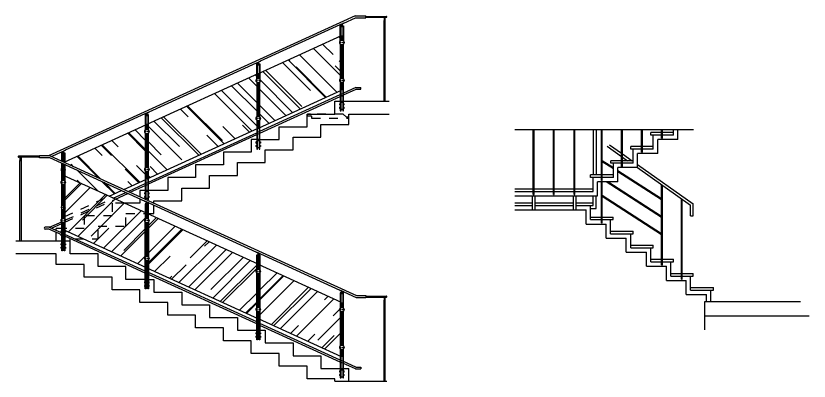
# Model space of a CAD drawing. Header units: millimetres. Extents: x 21.2 to 50.9, y 4.4 to 20.1.
# Drawn here: x 21.73 to 30.85, y 4.46 to 8.66 of the extents above; entities that cross this region are included whole.
import ezdxf

# ---------------------------------------------------------------- set-up
doc = ezdxf.new("R2010")
doc.units = ezdxf.units.MM
doc.linetypes.add('DASHED', pattern=[0.75, 0.5, -0.25])
pattern_1 = [(45, (-80081.1, -132726.42), (254.55844, 678.8225), [4500, -600, 1500, -300]), (45, (-79905.04, -132338.22), (-494.2676, 70.0036), [900, -99, 1800, -225]), (45, (-80155.35, -132440.05), (960.95812, 1245.21504), [2400, -420, 1200, -300])]
pattern_2 = [(135, (84370.83, -131120.42), (-254.55844, 678.8225), [4500, -600, 1500, -300]), (135, (84194.76, -130732.22), (494.2676, 70.0036), [900, -99, 1800, -225]), (135, (84445.08, -130834.05), (-960.95812, 1245.21504), [2400, -420, 1200, -300])]

# ---------------------------------------------------------------- blocks, each defined once
blk = doc.blocks.new('A$C6FC849D5')
h = blk.add_hatch()
h.set_pattern_fill('AR-RROOF', color=256, scale=300, angle=45, style=0)
h.set_pattern_definition(pattern_2)
h.paths.add_polyline_path([(2803.4, 3539.5), (2803.4, 3466, -0.186551), (2809.9, 3449.2, -0.186551), (2803.4, 3432.4), (2803.4, 3031.3, -0.186551), (2809.9, 3014.5, -0.186551), (2803.4, 2997.7), (2803.4, 2913), (3726.4, 3334.1), (3726.4, 3435.7, -0.186551), (3719.9, 3452.5, -0.186551), (3726.4, 3469.3), (3726.4, 3870.4, -0.186551), (3719.9, 3887.2, -0.186551), (3726.4, 3904), (3726.4, 3960.7)])
h = blk.add_hatch()
h.set_pattern_fill('AR-RROOF', color=256, scale=300, angle=45, style=0)
h.set_pattern_definition(pattern_2)
h.paths.add_polyline_path([(1523.4, 2955.5), (1523.4, 2882, -0.186551), (1529.9, 2865.2, -0.186551), (1523.4, 2848.4), (1523.4, 2447.3, -0.186551), (1529.9, 2430.5, -0.186551), (1523.4, 2413.7), (1523.4, 2329), (2766.4, 2896.1), (2766.4, 2997.7, -0.186551), (2759.9, 3014.5, -0.186551), (2766.4, 3031.3), (2766.4, 3432.4, -0.186551), (2759.9, 3449.2, -0.186551), (2766.4, 3466), (2766.4, 3522.7)])
h = blk.add_hatch()
h.set_pattern_fill('AR-RROOF', color=256, scale=300, angle=135, style=0)
h.set_pattern_definition([(135, (-854994.06, -1350548.95), (-678.82251, 254.55844), [4500, -600, 1500, -300]), (135, (-855382.26, -1350372.88), (-70.00357, -494.26764), [900, -99, 1800, -225]), (135, (-855280.44, -1350623.2), (-1245.215042, 960.958116), [2400, -420, 1200, -300])])
h.paths.add_polyline_path([(642.1, 2553.5, -0.062909), (629.9, 2479.3), (1241.3, 2200.3), (1486.4, 2312.1), (1486.4, 2413.7, -0.186551), (1479.9, 2430.5, -0.186551), (1486.4, 2447.3), (1486.4, 2848.4, -0.186551), (1479.9, 2865.2, -0.186551), (1486.4, 2882), (1486.4, 2938.7)])
h.paths.add_polyline_path([(622.8, 2458.4, -0.095103), (563.4, 2362.1), (563.4, 2354.7), (1071.5, 2122.8), (1214.8, 2188.2)])
h.paths.add_polyline_path([(563.4, 2410.4), (563.4, 2362.1, 0.095103), (622.8, 2458.4), (568.4, 2483.2), (567.6, 2481.3), (563.4, 2483.3), (563.4, 2444, -0.386556)])
h = blk.add_hatch()
h.set_pattern_fill('AR-RROOF', color=256, scale=300, angle=45, style=0)
h.set_pattern_definition(pattern_1)
h.paths.add_polyline_path([(563.4, 2354.7), (563.4, 2298, -0.186551), (569.9, 2281.2, -0.186551), (563.4, 2264.4), (563.4, 1863.3, -0.186551), (569.9, 1846.5, -0.186551), (563.4, 1829.7), (563.4, 1728.1), (1486.4, 1307), (1486.4, 1391.7, -0.186551), (1479.9, 1408.5, -0.186551), (1486.4, 1425.3), (1486.4, 1826.4, -0.186551), (1479.9, 1843.2, -0.186551), (1486.4, 1860), (1486.4, 1933.5)])
h = blk.add_hatch()
h.set_pattern_fill('AR-RROOF', color=256, scale=300, angle=45, style=0)
h.set_pattern_definition(pattern_1)
h.paths.add_polyline_path([(1523.4, 1916.7), (1523.4, 1860, -0.186551), (1529.9, 1843.2, -0.186551), (1523.4, 1826.4), (1523.4, 1425.3, -0.186551), (1529.9, 1408.5, -0.186551), (1523.4, 1391.7), (1523.4, 1290.1), (2766.4, 723), (2766.4, 807.7, -0.186551), (2759.9, 824.5, -0.186551), (2766.4, 841.3), (2766.4, 1242.4, -0.186551), (2759.9, 1259.2, -0.186551), (2766.4, 1276), (2766.4, 1349.5)])
h = blk.add_hatch()
h.set_pattern_fill('AR-RROOF', color=256, scale=300, angle=45, style=0)
h.set_pattern_definition(pattern_1)
h.paths.add_polyline_path([(2803.4, 1332.7), (2803.4, 1276, -0.186551), (2809.9, 1259.2, -0.186551), (2803.4, 1242.4), (2803.4, 841.3, -0.186551), (2809.9, 824.5, -0.186551), (2803.4, 807.7), (2803.4, 706.1), (3726.4, 285), (3726.4, 369.7, -0.186551), (3719.9, 386.5, -0.186551), (3726.4, 403.3), (3726.4, 804.4, -0.186551), (3719.9, 821.2, -0.186551), (3726.4, 838), (3726.4, 911.5)])
for p, q in [((3895.9, 4193), (375.9, 2587)), ((3895.9, 4193), (4019.4, 4193)), ((4019.4, 4171), (4019.4, 4193)), ((3766.8, 4109.9), (3900.7, 4171)), ((3900.7, 4171), (4019.4, 4171)), ((4019.4, 4187), (4258.4, 4187)), ((4019.4, 4177), (4258.4, 4177)), ((4243.4, 4139.5), (4227.4, 4139.5)), ((4241.4, 4139.5), (4229.4, 4139.5)), ((3741.9, 4096.3), (3747.9, 4099.1)), ((3741.9, 4079), (3747.9, 4079)), ((2787.4, 3532.2), (3742.4, 3968)), ((3742.4, 3968), (3742.4, 3912.1)), ((3742.4, 3862.3), (3742.4, 3477.4)), ((2781.9, 3658.3), (2787.9, 3661.1)), ((2781.9, 3641), (2787.9, 3641)), ((1507.4, 2948.2), (2782.4, 3530)), ((2782.4, 3530), (2782.4, 3474.1)), ((2787.4, 3532.2), (2787.4, 3474.1)), ((2782.4, 3424.3), (2782.4, 3039.4)), ((2787.4, 3424.3), (2787.4, 3039.4)), ((3742.4, 3427.6), (3742.4, 3341.4)), ((3905.7, 3372), (3763.4, 3307.1)), ((3905.7, 3372), (3963.4, 3372)), ((3963.4, 3352), (3963.4, 3372)), ((2787.4, 2905.7), (3742.4, 3341.4)), ((2803.4, 2869.1), (3726.4, 3290.2)), ((3735.4, 3294.3), (3754.4, 3303)), ((3735.4, 3272.3), (3754.4, 3281)), ((3763.4, 3285.1), (3910, 3352)), ((3910, 3352), (3963.4, 3352)), ((2803.4, 2847.1), (3726.4, 3268.2)), ((3735.4, 3212), (3754.4, 3212)), ((3754.4, 3197), (3735.4, 3197)), ((3763.4, 3212), (4289.7, 3212)), ((3720.7, 3180), (3720.7, 3174.2)), ((3720.7, 3140), (3720.7, 3134.2)), ((3721.3, 3180.5), (3725.8, 3180.5)), ((3721.3, 3173.5), (3725.8, 3173.5)), ((3721.3, 3140.5), (3725.8, 3140.5)), ((3721.3, 3133.5), (3725.8, 3133.5)), ((3726.4, 3170.9), (3726.4, 3183.1)), ((3726.4, 3130.9), (3726.4, 3143.1)), ((3754.4, 3117), (3735.4, 3117)), ((3763.4, 3170.9), (3763.4, 3183.1)), ((3763.4, 3130.9), (3763.4, 3143.1)), ((3768.4, 3180.5), (3764, 3180.5)), ((3768.4, 3173.5), (3764, 3173.5)), ((3768.4, 3140.5), (3764, 3140.5)), ((3768.4, 3133.5), (3764, 3133.5)), ((3769, 3180), (3769, 3174.2)), ((3769, 3140), (3769, 3134.2)), ((1501.9, 3074.3), (1507.9, 3077.1)), ((1501.9, 3057), (1507.9, 3057)), ((554.7, 2513.6), (1502.4, 2946)), ((1502.4, 2946), (1502.4, 2890.1)), ((1507.4, 2948.2), (1507.4, 2890.1)), ((2782.4, 2989.6), (2782.4, 2903.4)), ((2787.4, 2989.6), (2787.4, 2905.7)), ((1502.4, 2840.3), (1502.4, 2455.4)), ((1507.4, 2321.7), (2782.4, 2903.4)), ((1507.4, 2840.3), (1507.4, 2455.4)), ((1523.4, 2285.1), (2766.4, 2852.2)), ((1523.4, 2263.1), (2766.4, 2830.2)), ((2775.4, 2856.3), (2794.4, 2865)), ((2775.4, 2834.3), (2794.4, 2843)), ((2760.7, 2742), (2760.7, 2736.2)), ((2761.3, 2742.5), (2765.8, 2742.5)), ((2761.3, 2735.5), (2765.8, 2735.5)), ((2766.4, 2732.9), (2766.4, 2745.1)), ((2794.4, 2774), (2775.4, 2774)), ((2794.4, 2759), (2775.4, 2759)), ((2803.4, 2732.9), (2803.4, 2745.1)), ((2808.4, 2742.5), (2804, 2742.5)), ((2808.4, 2735.5), (2804, 2735.5)), ((2809, 2742), (2809, 2736.2)), ((2760.7, 2702), (2760.7, 2696.2)), ((2761.3, 2702.5), (2765.8, 2702.5)), ((2761.3, 2695.5), (2765.8, 2695.5)), ((2766.4, 2692.9), (2766.4, 2705.1)), ((2794.4, 2679), (2775.4, 2679)), ((2803.4, 2692.9), (2803.4, 2705.1)), ((2808.4, 2702.5), (2804, 2702.5)), ((2808.4, 2695.5), (2804, 2695.5)), ((2809, 2702), (2809, 2696.2)), ((270.4, 2581), (31.4, 2581)), ((270.4, 2581), (31.4, 2581)), ((270.4, 2571), (31.4, 2571)), ((270.4, 2571), (31.4, 2571)), ((393.8, 2587), (270.4, 2587)), ((270.4, 2565), (270.4, 2587)), ((389, 2565), (270.4, 2565)), ((522.9, 2503.9), (389, 2565)), ((393.8, 2587), (3913.8, 981)), ((541.9, 2636.3), (547.9, 2639.1)), ((541.9, 2619), (547.9, 2619)), ((46.4, 2533.5), (62.4, 2533.5)), ((46.4, 2533.5), (62.4, 2533.5)), ((48.7, 2533.5), (60.7, 2533.5)), ((48.7, 2533.5), (60.7, 2533.5)), ((547.9, 2490.3), (541.9, 2493.1)), ((547.9, 2473), (541.9, 2473)), ((547.4, 2490.6), (547.4, 2402.3)), ((547.4, 2402.3), (547.4, 2306.1)), ((1502.4, 2405.6), (1502.4, 2319.4)), ((1507.4, 2405.6), (1507.4, 2321.7)), ((1502.4, 1926.2), (547.4, 2362)), ((547.4, 2362), (547.4, 2306.1)), ((1241.3, 2200.3), (1502.4, 2319.4)), ((1495.4, 2272.3), (1514.4, 2281)), ((2064.9, 2336), (1744.9, 2336)), ((547.4, 2256.3), (547.4, 1967.6)), ((547.4, 2256.3), (547.4, 1967.6)), ((1071.5, 2122.8), (1214.8, 2188.2)), ((1289.5, 2178.4), (1486.4, 2268.2)), ((1313.6, 2167.4), (1486.4, 2246.2)), ((1495.4, 2250.3), (1514.4, 2259)), ((1514.4, 2190), (1495.4, 2190)), ((1119.6, 2100.9), (1263, 2166.3)), ((1143.7, 2089.9), (1287.1, 2155.3)), ((1480.7, 2158), (1480.7, 2152.2)), ((1480.7, 2118), (1480.7, 2112.2)), ((1481.3, 2158.5), (1485.8, 2158.5)), ((1481.3, 2151.5), (1485.8, 2151.5)), ((1481.3, 2118.5), (1485.8, 2118.5)), ((1481.3, 2111.5), (1485.8, 2111.5)), ((1486.4, 2148.9), (1486.4, 2161.1)), ((1486.4, 2108.9), (1486.4, 2121.1)), ((1514.4, 2175), (1495.4, 2175)), ((1523.4, 2148.9), (1523.4, 2161.1)), ((1523.4, 2108.9), (1523.4, 2121.1)), ((1528.4, 2158.5), (1524, 2158.5)), ((1528.4, 2151.5), (1524, 2151.5)), ((1528.4, 2118.5), (1524, 2118.5)), ((1528.4, 2111.5), (1524, 2111.5)), ((1529, 2158), (1529, 2152.2)), ((1529, 2118), (1529, 2112.2)), ((1514.4, 2095), (1495.4, 2095)), ((1507.9, 2052.3), (1501.9, 2055.1)), ((1507.9, 2035), (1501.9, 2035)), ((547.4, 1967.6), (547.4, 1883.7)), ((547.4, 1967.6), (547.4, 1871.4)), ((1502.4, 1926.2), (1502.4, 1868.1)), ((1507.4, 1924), (1507.4, 1868.1)), ((2782.4, 1342.2), (1507.4, 1924)), ((385.7, 1766), (526.4, 1830.2)), ((547.4, 1883.7), (554.4, 1886.9)), ((385.7, 1766), (336.4, 1766)), ((384, 1766), (336.4, 1766)), ((379.7, 1746), (336.4, 1746)), ((379.7, 1746), (336.4, 1746)), ((526.4, 1679.1), (379.7, 1746)), ((384, 1766), (526.4, 1701.1)), ((409, 1754.6), (526.4, 1808.2)), ((526.4, 1752), (464.9, 1752)), ((464.9, 1729.1), (464.9, 1752)), ((535.4, 1812.3), (547.4, 1817.8)), ((547.4, 1752), (535.4, 1752)), ((554.4, 1737), (535.4, 1737)), ((547.4, 1821.6), (547.4, 1735.4)), ((547.4, 1752), (554.4, 1752)), ((1502.4, 1299.7), (547.4, 1735.4)), ((1502.4, 1818.3), (1502.4, 1433.4)), ((1507.4, 1818.3), (1507.4, 1433.4)), ((464.9, 1606), (464.9, 1707.1)), ((520.7, 1720), (520.7, 1714.2)), ((520.7, 1680), (520.7, 1674.2)), ((521.3, 1720.5), (525.8, 1720.5)), ((521.3, 1713.5), (525.8, 1713.5)), ((521.3, 1680.5), (523.3, 1680.5)), ((521.3, 1673.5), (525.8, 1673.5)), ((526.4, 1710.9), (526.4, 1723.1)), ((526.4, 1670.9), (526.4, 1683.1)), ((554.4, 1688.3), (535.4, 1697)), ((554.4, 1666.3), (535.4, 1675)), ((554.4, 1657), (535.4, 1657)), ((563.4, 1710.9), (563.4, 1723.1)), ((1486.4, 1263.1), (563.4, 1684.2)), ((563.4, 1670.9), (563.4, 1683.1)), ((1486.4, 1241.1), (563.4, 1662.2)), ((568.4, 1720.5), (564, 1720.5)), ((568.4, 1713.5), (564, 1713.5)), ((569, 1720), (569, 1714.2)), ((526.4, 1606), (0, 1606)), ((520.7, 1574), (520.7, 1568.2)), ((521.3, 1574.5), (525.8, 1574.5)), ((521.3, 1567.5), (525.8, 1567.5)), ((526.4, 1564.9), (526.4, 1577.1)), ((554.4, 1606), (535.4, 1606)), ((535.4, 1591), (554.4, 1591)), ((563.4, 1564.9), (563.4, 1577.1)), ((568.4, 1574.5), (564, 1574.5)), ((568.4, 1567.5), (564, 1567.5)), ((569, 1574), (569, 1568.2)), ((520.7, 1534), (520.7, 1528.2)), ((521.3, 1534.5), (525.8, 1534.5)), ((521.3, 1527.5), (525.8, 1527.5)), ((526.4, 1524.9), (526.4, 1537.1)), ((535.4, 1511), (554.4, 1511)), ((563.4, 1524.9), (563.4, 1537.1)), ((568.4, 1534.5), (564, 1534.5)), ((568.4, 1527.5), (564, 1527.5)), ((569, 1534), (569, 1528.2)), ((2787.9, 1468.3), (2781.9, 1471.1)), ((1502.4, 1383.6), (1502.4, 1299.7)), ((1507.4, 1383.6), (1507.4, 1297.4)), ((2787.9, 1451), (2781.9, 1451)), ((2782.4, 715.7), (1507.4, 1297.4)), ((2782.4, 1342.2), (2782.4, 1284.1)), ((2787.4, 1340), (2787.4, 1284.1)), ((3742.4, 904.2), (2787.4, 1340)), ((1514.4, 1250.3), (1495.4, 1259)), ((1514.4, 1228.3), (1495.4, 1237)), ((2766.4, 679.1), (1523.4, 1246.2)), ((2766.4, 657.1), (1523.4, 1224.2)), ((2782.4, 1234.3), (2782.4, 849.4)), ((2787.4, 1234.3), (2787.4, 849.4)), ((1480.7, 1136), (1480.7, 1130.2)), ((1480.7, 1096), (1480.7, 1090.2)), ((1481.3, 1136.5), (1485.8, 1136.5)), ((1481.3, 1129.5), (1485.8, 1129.5)), ((1481.3, 1096.5), (1485.8, 1096.5)), ((1486.4, 1126.9), (1486.4, 1139.1)), ((1486.4, 1086.9), (1486.4, 1099.1)), ((1495.4, 1168), (1514.4, 1168)), ((1495.4, 1153), (1514.4, 1153)), ((1523.4, 1126.9), (1523.4, 1139.1)), ((1523.4, 1086.9), (1523.4, 1099.1)), ((1528.4, 1136.5), (1524, 1136.5)), ((1528.4, 1129.5), (1524, 1129.5)), ((1528.4, 1096.5), (1524, 1096.5)), ((1529, 1136), (1529, 1130.2)), ((1529, 1096), (1529, 1090.2)), ((1481.3, 1089.5), (1485.8, 1089.5)), ((1495.4, 1073), (1514.4, 1073)), ((1528.4, 1089.5), (1524, 1089.5)), ((3747.9, 1030.3), (3741.9, 1033.1)), ((3747.9, 1013), (3741.9, 1013)), ((3913.8, 981), (4021.4, 981)), ((4021.4, 981), (4021.4, 959)), ((4021.4, 975), (4258.4, 975)), ((4021.4, 965), (4258.4, 965)), ((4243.4, 927.5), (4227.4, 927.5)), ((4241.4, 927.5), (4229.4, 927.5)), ((3742.4, 904.2), (3742.4, 846.1)), ((2224.9, 730), (2544.9, 730)), ((2782.4, 799.6), (2782.4, 715.7)), ((2787.4, 799.6), (2787.4, 713.4)), ((3742.4, 796.3), (3742.4, 411.4)), ((2794.4, 666.3), (2775.4, 675)), ((2794.4, 644.3), (2775.4, 653)), ((3742.4, 277.7), (2787.4, 713.4)), ((3726.4, 241.1), (2803.4, 662.2)), ((3726.4, 219.1), (2803.4, 640.2)), ((2760.7, 552), (2760.7, 546.2)), ((2761.3, 552.5), (2765.8, 552.5)), ((2766.4, 542.9), (2766.4, 555.1)), ((2775.4, 584), (2794.4, 584)), ((2775.4, 569), (2794.4, 569)), ((2803.4, 542.9), (2803.4, 555.1)), ((2808.4, 552.5), (2804, 552.5)), ((2809, 552), (2809, 546.2)), ((2760.7, 512), (2760.7, 506.2)), ((2761.3, 545.5), (2765.8, 545.5)), ((2761.3, 512.5), (2765.8, 512.5)), ((2761.3, 505.5), (2765.8, 505.5)), ((2766.4, 502.9), (2766.4, 515.1)), ((2775.4, 489), (2794.4, 489)), ((2803.4, 502.9), (2803.4, 515.1)), ((2808.4, 545.5), (2804, 545.5)), ((2808.4, 512.5), (2804, 512.5)), ((2808.4, 505.5), (2804, 505.5)), ((2809, 512), (2809, 506.2)), ((3742.4, 361.6), (3742.4, 277.7)), ((3754.4, 228.3), (3735.4, 237)), ((3754.4, 206.3), (3735.4, 215)), ((3904, 160), (3763.4, 224.2)), ((3899.7, 140), (3763.4, 202.2)), ((3720.7, 114), (3720.7, 108.2)), ((3721.3, 114.5), (3725.8, 114.5)), ((3721.3, 107.5), (3725.8, 107.5)), ((3726.4, 104.9), (3726.4, 117.1)), ((3735.4, 146), (3754.4, 146)), ((3735.4, 131), (3754.4, 131)), ((3763.4, 146), (3824.9, 146)), ((3763.4, 104.9), (3763.4, 117.1)), ((3768.4, 114.5), (3764, 114.5)), ((3768.4, 107.5), (3764, 107.5)), ((3769, 114), (3769, 108.2)), ((3824.9, 0), (3824.9, 146)), ((3899.7, 140), (3963.4, 140)), ((3904, 160), (3963.4, 160)), ((3963.4, 160), (3963.4, 140)), ((3720.7, 74), (3720.7, 68.2)), ((3721.3, 74.5), (3725.8, 74.5)), ((3721.3, 67.5), (3725.8, 67.5)), ((3726.4, 64.9), (3726.4, 77.1)), ((3735.4, 51), (3754.4, 51)), ((3763.4, 64.9), (3763.4, 77.1)), ((3768.4, 74.5), (3764, 74.5)), ((3768.4, 67.5), (3764, 67.5)), ((3769, 74), (3769, 68.2)), ((3664.9, 0), (4260.7, 0))]:
    blk.add_line(p, q)
at = {"linetype": 'DASHED', "ltscale": 0.1}
for p, q in [((563.4, 1891), (1071.5, 2122.8)), ((569.6, 1849.9), (1119.6, 2100.9)), ((563.4, 1825.1), (1143.7, 2089.9))]:
    blk.add_line(p, q, dxfattribs=at)
for points in [[(3726.4, 3904), (3726.4, 4079), (3741.9, 4079), (3741.9, 4096.3), (3722.1, 4087.3), (3721.3, 4089.2), (3766.8, 4109.9), (3767.6, 4108.1), (3747.9, 4099.1), (3747.9, 4079), (3763.4, 4079), (3763.4, 3904)], [(4229.4, 4177), (4229.4, 4139.5), (4227.4, 4139.5), (4227.4, 3212), (4243.4, 3212), (4243.4, 4139.5), (4241.4, 4139.5), (4241.4, 4177)], [(3721.3, 4089.2), (2806.8, 3671.9)], [(3735.4, 3910.3), (3735.4, 4070), (3754.4, 4070), (3754.4, 3910.3)], [(3726.4, 3870.4), (3726.4, 3469.3)], [(3735.4, 3475.6), (3735.4, 3864.1)], [(3754.4, 3864.1), (3754.4, 3475.6)], [(3763.4, 3469.3), (3763.4, 3870.4)], [(2761.3, 3651.2), (1526.8, 3087.9)], [(2766.4, 3466), (2766.4, 3641), (2781.9, 3641), (2781.9, 3658.3), (2762.1, 3649.3), (2761.3, 3651.2), (2806.8, 3671.9), (2807.6, 3670.1), (2787.9, 3661.1), (2787.9, 3641), (2803.4, 3641), (2803.4, 3466)], [(2775.4, 3472.3), (2775.4, 3632), (2794.4, 3632), (2794.4, 3472.3)], [(2766.4, 3432.4), (2766.4, 3031.3)], [(2775.4, 3037.6), (2775.4, 3426.1)], [(2794.4, 3426.1), (2794.4, 3037.6)], [(2803.4, 3031.3), (2803.4, 3432.4)], [(3726.4, 3435.7), (3726.4, 3102), (3735.4, 3102), (3735.4, 3429.4)], [(3754.4, 3429.4), (3754.4, 3102), (3763.4, 3102), (3763.4, 3435.7)], [(2803.4, 2774), (3024.9, 2774), (3024.9, 2920), (3344.9, 2920), (3344.9, 3066), (3664.9, 3066), (3664.9, 3212), (3726.4, 3212)], [(3726.4, 3183.3), (3726.4, 3183.1)], [(3726.4, 3143.3), (3726.4, 3143.1)], [(3763.4, 3183.3), (3763.4, 3183.1)], [(3763.4, 3143.3), (3763.4, 3143.1)], [(1481.3, 3067.2), (566.8, 2649.9)], [(1526.8, 3087.9), (1481.3, 3067.2), (1482.1, 3065.3), (1501.9, 3074.3), (1501.9, 3057), (1486.4, 3057), (1486.4, 2882)], [(1495.4, 2888.3), (1495.4, 3048), (1514.4, 3048), (1514.4, 2888.3)], [(1523.4, 2882), (1523.4, 3057), (1507.9, 3057), (1507.9, 3077.1), (1527.6, 3086.1), (1526.8, 3087.9)], [(1584.9, 2043.6), (1584.9, 2070), (1904.9, 2070), (1904.9, 2216), (2224.9, 2216), (2224.9, 2362), (2544.9, 2362), (2544.9, 2508), (2864.9, 2508), (2864.9, 2654), (3184.9, 2654), (3184.9, 2800), (3504.9, 2800), (3504.9, 2946), (3824.9, 2946), (3824.9, 3066), (4289.7, 3066)], [(2766.4, 2997.7), (2766.4, 2664), (2775.4, 2664), (2775.4, 2991.4)], [(2794.4, 2991.4), (2794.4, 2664), (2803.4, 2664), (2803.4, 2997.7)], [(1486.4, 2848.4), (1486.4, 2447.3)], [(1495.4, 2453.6), (1495.4, 2842.1)], [(1514.4, 2842.1), (1514.4, 2453.6)], [(1523.4, 2447.3), (1523.4, 2848.4)], [(2766.4, 2774), (2704.9, 2774), (2704.9, 2628), (2384.9, 2628), (2384.9, 2482), (2064.9, 2482), (2064.9, 2336), (1744.9, 2336), (1744.9, 2190), (1523.4, 2190)], [(2766.4, 2745.3), (2766.4, 2745.1)], [(2803.4, 2745.3), (2803.4, 2745.1)], [(526.4, 2526.5), (526.4, 2619), (541.9, 2619), (541.9, 2636.3), (522.1, 2627.3), (521.3, 2629.2), (566.8, 2649.9), (567.6, 2648.1), (547.9, 2639.1), (547.9, 2619), (563.4, 2619), (563.4, 2509.7)], [(2766.4, 2705.3), (2766.4, 2705.1)], [(2803.4, 2705.3), (2803.4, 2705.1)], [(60.7, 2571), (60.7, 2533.5), (62.4, 2533.5), (62.4, 1606), (46.4, 1606), (46.4, 2533.5), (48.7, 2533.5), (48.7, 2571)], [(60.7, 2571), (60.7, 2533.5), (62.4, 2533.5), (62.4, 1606), (46.4, 1606), (46.4, 2533.5), (48.7, 2533.5), (48.7, 2571)], [(521.3, 2629.2), (411.4, 2579)], [(554.4, 2513.8), (554.4, 2610), (535.4, 2610), (535.4, 2522.4)], [(563.4, 2410.4), (563.4, 2473), (547.9, 2473), (547.9, 2490.3), (567.6, 2481.3), (568.4, 2483.2), (522.9, 2503.9), (522.1, 2502.1), (541.9, 2493.1), (541.9, 2473), (526.4, 2473), (526.4, 2410.4)], [(526.4, 2444), (526.4, 2500.2)], [(535.4, 2496), (535.4, 2473)], [(554.4, 2404.1), (554.4, 2464), (535.4, 2464), (535.4, 2404.1)], [(554.4, 2473), (554.4, 2487.4)], [(563.4, 2483.3), (563.4, 2444)], [(568.4, 2483.2), (1482.9, 2065.9)], [(526.4, 2410.4), (526.4, 2298)], [(526.4, 2298), (526.4, 2410.4)], [(535.4, 2404.1), (535.4, 2304.3)], [(535.4, 2404.1), (535.4, 2304.3)], [(554.4, 2304.3), (554.4, 2404.1)], [(554.4, 2304.3), (554.4, 2404.1)], [(563.4, 2298), (563.4, 2410.4)], [(563.4, 2410.4), (563.4, 2298)], [(1486.4, 2413.7), (1486.4, 2088.5)], [(1495.4, 2084.4), (1495.4, 2407.4)], [(1514.4, 2407.4), (1514.4, 2080), (1523.4, 2080), (1523.4, 2413.7)], [(526.4, 2009.3), (526.4, 2264.4)], [(526.4, 2009.3), (526.4, 2264.4)], [(535.4, 2258.1), (535.4, 2015.6)], [(535.4, 2258.1), (535.4, 2015.6)], [(554.4, 2015.6), (554.4, 2258.1)], [(554.4, 2015.6), (554.4, 2258.1)], [(563.4, 2264.4), (563.4, 2009.3)], [(563.4, 2264.4), (563.4, 2009.3)], [(1486.4, 2190), (1424.9, 2190), (1424.9, 2116.6)], [(1486.4, 2161.3), (1486.4, 2161.1)], [(1486.4, 2121.3), (1486.4, 2121.1)], [(1523.4, 2161.3), (1523.4, 2161.1)], [(1523.4, 2121.3), (1523.4, 2121.1)], [(1424.9, 2092.4), (1424.9, 2044), (1244.3, 2044)], [(1523.4, 1860), (1523.4, 2035), (1507.9, 2035), (1507.9, 2052.3), (1527.6, 2043.3), (1528.4, 2045.2), (1482.9, 2065.9), (1482.1, 2064.1), (1501.9, 2055.1), (1501.9, 2035), (1486.4, 2035), (1486.4, 1860)], [(1514.4, 1866.3), (1514.4, 2026), (1495.4, 2026), (1495.4, 1866.3)], [(1523.4, 1924), (1584.9, 1924), (1584.9, 2019.4)], [(1528.4, 2045.2), (2762.9, 1481.9)], [(526.4, 1863.3), (526.4, 1975.7)], [(526.4, 1863.3), (526.4, 1975.7)], [(535.4, 1969.4), (535.4, 1869.6)], [(535.4, 1969.4), (535.4, 1869.6)], [(554.4, 1869.6), (554.4, 1969.4)], [(554.4, 1869.6), (554.4, 1969.4)], [(563.4, 1975.7), (563.4, 1863.3)], [(563.4, 1975.7), (563.4, 1863.3)], [(535.4, 1823.4), (535.4, 1496), (526.4, 1496), (526.4, 1829.7)], [(526.4, 1642), (526.4, 1829.7)], [(535.4, 1823.4), (535.4, 1642)], [(563.4, 1829.7), (563.4, 1496), (554.4, 1496), (554.4, 1823.4)], [(554.4, 1642), (554.4, 1823.4)], [(563.4, 1829.7), (563.4, 1642)], [(1486.4, 1425.3), (1486.4, 1826.4)], [(1523.4, 1826.4), (1523.4, 1425.3)], [(1495.4, 1820.1), (1495.4, 1431.6)], [(1514.4, 1431.6), (1514.4, 1820.1)], [(520.7, 1681.7), (520.7, 1680)], [(526.4, 1723.3), (526.4, 1723.1)], [(526.4, 1683.3), (526.4, 1683.1)], [(563.4, 1723.3), (563.4, 1723.1)], [(563.4, 1683.3), (563.4, 1683.1)], [(526.4, 1577.3), (526.4, 1577.1)], [(1486.4, 1168), (1264.9, 1168), (1264.9, 1314), (944.9, 1314), (944.9, 1460), (624.9, 1460), (624.9, 1606), (563.4, 1606)], [(563.4, 1577.3), (563.4, 1577.1)], [(624.9, 1606), (624.9, 1632), (629.5, 1632)], [(3664.9, 0), (3664.9, 26), (3344.9, 26), (3344.9, 172), (3024.9, 172), (3024.9, 318), (2704.9, 318), (2704.9, 464), (2384.9, 464), (2384.9, 610), (2064.9, 610), (2064.9, 756), (1744.9, 756), (1744.9, 902), (1424.9, 902), (1424.9, 1048), (1104.9, 1048), (1104.9, 1194), (784.9, 1194), (784.9, 1340), (464.9, 1340), (464.9, 1460), (0, 1460)], [(526.4, 1537.3), (526.4, 1537.1)], [(563.4, 1537.3), (563.4, 1537.1)], [(2766.4, 1276), (2766.4, 1451), (2781.9, 1451), (2781.9, 1471.1), (2762.1, 1480.1), (2762.9, 1481.9)], [(2762.9, 1481.9), (2808.4, 1461.2), (2807.6, 1459.3), (2787.9, 1468.3), (2787.9, 1451), (2803.4, 1451), (2803.4, 1276)], [(2808.4, 1461.2), (3722.9, 1043.9)], [(1495.4, 1385.4), (1495.4, 1058), (1486.4, 1058), (1486.4, 1391.7)], [(1523.4, 1391.7), (1523.4, 1058), (1514.4, 1058), (1514.4, 1385.4)], [(2794.4, 1282.3), (2794.4, 1442), (2775.4, 1442), (2775.4, 1282.3)], [(2766.4, 841.3), (2766.4, 1242.4)], [(2775.4, 1236.1), (2775.4, 847.6)], [(2794.4, 847.6), (2794.4, 1236.1)], [(2803.4, 1242.4), (2803.4, 841.3)], [(1486.4, 1139.3), (1486.4, 1139.1)], [(1486.4, 1099.3), (1486.4, 1099.1)], [(1523.4, 1168), (1584.9, 1168), (1584.9, 1022), (1904.9, 1022), (1904.9, 876), (2224.9, 876), (2224.9, 730), (2544.9, 730), (2544.9, 584), (2766.4, 584)], [(1523.4, 1139.3), (1523.4, 1139.1)], [(1523.4, 1099.3), (1523.4, 1099.1)], [(3763.4, 838), (3763.4, 1013), (3747.9, 1013), (3747.9, 1030.3), (3767.6, 1021.3), (3768.4, 1023.2), (3722.9, 1043.9), (3722.1, 1042.1), (3741.9, 1033.1), (3741.9, 1013), (3726.4, 1013), (3726.4, 838)], [(3735.4, 844.3), (3735.4, 1004), (3754.4, 1004), (3754.4, 844.3)], [(3768.4, 1023.2), (3909, 959), (4021.4, 959)], [(4229.4, 965), (4229.4, 927.5), (4227.4, 927.5), (4227.4, 0), (4243.4, 0), (4243.4, 927.5), (4241.4, 927.5), (4241.4, 965)], [(2775.4, 801.4), (2775.4, 474), (2766.4, 474), (2766.4, 807.7)], [(2803.4, 807.7), (2803.4, 474), (2794.4, 474), (2794.4, 801.4)], [(3726.4, 804.4), (3726.4, 403.3)], [(3735.4, 409.6), (3735.4, 798.1)], [(3754.4, 798.1), (3754.4, 409.6)], [(3763.4, 403.3), (3763.4, 804.4)], [(2766.4, 555.3), (2766.4, 555.1)], [(2803.4, 584), (2864.9, 584), (2864.9, 438), (3184.9, 438), (3184.9, 292), (3504.9, 292), (3504.9, 146), (3726.4, 146)], [(2803.4, 555.3), (2803.4, 555.1)], [(2766.4, 515.3), (2766.4, 515.1)], [(2803.4, 515.3), (2803.4, 515.1)], [(3726.4, 369.7), (3726.4, 36), (3735.4, 36), (3735.4, 363.4)], [(3754.4, 363.4), (3754.4, 36), (3763.4, 36), (3763.4, 369.7)], [(3726.4, 117.3), (3726.4, 117.1)], [(3763.4, 117.3), (3763.4, 117.1)], [(3726.4, 77.3), (3726.4, 77.1)], [(3763.4, 77.3), (3763.4, 77.1)]]:
    blk.add_lwpolyline(points)
for points in [[(3726.4, 3183.3, 0.339564), (3725.7, 3183.9), (3721.4, 3183.9, 0.377278), (3720.7, 3183.2), (3720.7, 3180)], [(3720.7, 3170.9, -0.140357), (3721.3, 3173.5, -0.173205), (3721.3, 3180.5, -0.065439), (3720.7, 3183.1)], [(3720.7, 3174.2), (3720.7, 3170.8, 0.419244), (3721.4, 3170.1), (3725.7, 3170.1)], [(3726.4, 3143.3, 0.339564), (3725.7, 3143.9), (3721.4, 3143.9, 0.377278), (3720.7, 3143.2), (3720.7, 3140)], [(3720.7, 3130.9, -0.140357), (3721.3, 3133.5, -0.173205), (3721.3, 3140.5, -0.065439), (3720.7, 3143.1)], [(3720.7, 3134.2), (3720.7, 3130.8, 0.419244), (3721.4, 3130.1), (3725.7, 3130.1)], [(3726.4, 3170.9, 0.140357), (3725.8, 3173.5, 0.173205), (3725.8, 3180.5, 0.065439), (3726.4, 3183.1)], [(3726.4, 3130.9, 0.140357), (3725.8, 3133.5, 0.173205), (3725.8, 3140.5, 0.065439), (3726.4, 3143.1)], [(3763.4, 3183.3, -0.339564), (3764.1, 3183.9), (3768.3, 3183.9, -0.377278), (3769, 3183.2), (3769, 3180)], [(3763.4, 3170.9, -0.140357), (3764, 3173.5, -0.173205), (3764, 3180.5, -0.065439), (3763.4, 3183.1)], [(3763.4, 3143.3, -0.339564), (3764.1, 3143.9), (3768.3, 3143.9, -0.377278), (3769, 3143.2), (3769, 3140)], [(3763.4, 3130.9, -0.140357), (3764, 3133.5, -0.173205), (3764, 3140.5, -0.065439), (3763.4, 3143.1)], [(3769, 3174.2), (3769, 3170.8, -0.419244), (3768.3, 3170.1), (3764.1, 3170.1)], [(3769, 3134.2), (3769, 3130.8, -0.419244), (3768.3, 3130.1), (3764.1, 3130.1)], [(3769, 3170.9, 0.140357), (3768.4, 3173.5, 0.173205), (3768.4, 3180.5, 0.065439), (3769, 3183.1)], [(3769, 3130.9, 0.140357), (3768.4, 3133.5, 0.173205), (3768.4, 3140.5, 0.065439), (3769, 3143.1)], [(2766.4, 2745.3, 0.339564), (2765.7, 2745.9), (2761.4, 2745.9, 0.377278), (2760.7, 2745.2), (2760.7, 2742)], [(2760.7, 2732.9, -0.140357), (2761.3, 2735.5, -0.173205), (2761.3, 2742.5, -0.065439), (2760.7, 2745.1)], [(2760.7, 2736.2), (2760.7, 2732.8, 0.419244), (2761.4, 2732.1), (2765.7, 2732.1)], [(2766.4, 2732.9, 0.140357), (2765.8, 2735.5, 0.173205), (2765.8, 2742.5, 0.065439), (2766.4, 2745.1)], [(2803.4, 2745.3, -0.339564), (2804.1, 2745.9), (2808.3, 2745.9, -0.377278), (2809, 2745.2), (2809, 2742)], [(2803.4, 2732.9, -0.140357), (2804, 2735.5, -0.173205), (2804, 2742.5, -0.065439), (2803.4, 2745.1)], [(2809, 2736.2), (2809, 2732.8, -0.419244), (2808.3, 2732.1), (2804.1, 2732.1)], [(2809, 2732.9, 0.140357), (2808.4, 2735.5, 0.173205), (2808.4, 2742.5, 0.065439), (2809, 2745.1)], [(2766.4, 2705.3, 0.339564), (2765.7, 2705.9), (2761.4, 2705.9, 0.377278), (2760.7, 2705.2), (2760.7, 2702)], [(2760.7, 2692.9, -0.140357), (2761.3, 2695.5, -0.173205), (2761.3, 2702.5, -0.065439), (2760.7, 2705.1)], [(2760.7, 2696.2), (2760.7, 2692.8, 0.419244), (2761.4, 2692.1), (2765.7, 2692.1)], [(2766.4, 2692.9, 0.140357), (2765.8, 2695.5, 0.173205), (2765.8, 2702.5, 0.065439), (2766.4, 2705.1)], [(2803.4, 2705.3, -0.339564), (2804.1, 2705.9), (2808.3, 2705.9, -0.377278), (2809, 2705.2), (2809, 2702)], [(2803.4, 2692.9, -0.140357), (2804, 2695.5, -0.173205), (2804, 2702.5, -0.065439), (2803.4, 2705.1)], [(2809, 2696.2), (2809, 2692.8, -0.419244), (2808.3, 2692.1), (2804.1, 2692.1)], [(2809, 2692.9, 0.140357), (2808.4, 2695.5, 0.173205), (2808.4, 2702.5, 0.065439), (2809, 2705.1)], [(1486.4, 2161.3, 0.339564), (1485.7, 2161.9), (1481.4, 2161.9, 0.377278), (1480.7, 2161.2), (1480.7, 2158)], [(1480.7, 2148.9, -0.140357), (1481.3, 2151.5, -0.173205), (1481.3, 2158.5, -0.065439), (1480.7, 2161.1)], [(1480.7, 2152.2), (1480.7, 2148.8, 0.419244), (1481.4, 2148.1), (1485.7, 2148.1)], [(1486.4, 2121.3, 0.339564), (1485.7, 2121.9), (1481.4, 2121.9, 0.377278), (1480.7, 2121.2), (1480.7, 2118)], [(1480.7, 2108.9, -0.140357), (1481.3, 2111.5, -0.173205), (1481.3, 2118.5, -0.065439), (1480.7, 2121.1)], [(1480.7, 2112.2), (1480.7, 2108.8, 0.419244), (1481.4, 2108.1), (1485.7, 2108.1)], [(1486.4, 2148.9, 0.140357), (1485.8, 2151.5, 0.173205), (1485.8, 2158.5, 0.065439), (1486.4, 2161.1)], [(1486.4, 2108.9, 0.140357), (1485.8, 2111.5, 0.173205), (1485.8, 2118.5, 0.065439), (1486.4, 2121.1)], [(1523.4, 2161.3, -0.339564), (1524.1, 2161.9), (1528.3, 2161.9, -0.377278), (1529, 2161.2), (1529, 2158)], [(1523.4, 2148.9, -0.140357), (1524, 2151.5, -0.173205), (1524, 2158.5, -0.065439), (1523.4, 2161.1)], [(1523.4, 2121.3, -0.339564), (1524.1, 2121.9), (1528.3, 2121.9, -0.377278), (1529, 2121.2), (1529, 2118)], [(1523.4, 2108.9, -0.140357), (1524, 2111.5, -0.173205), (1524, 2118.5, -0.065439), (1523.4, 2121.1)], [(1529, 2152.2), (1529, 2148.8, -0.419244), (1528.3, 2148.1), (1524.1, 2148.1)], [(1529, 2112.2), (1529, 2108.8, -0.419244), (1528.3, 2108.1), (1524.1, 2108.1)], [(1529, 2148.9, 0.140357), (1528.4, 2151.5, 0.173205), (1528.4, 2158.5, 0.065439), (1529, 2161.1)], [(1529, 2108.9, 0.140357), (1528.4, 2111.5, 0.173205), (1528.4, 2118.5, 0.065439), (1529, 2121.1)], [(526.4, 1723.3, 0.339564), (525.7, 1723.9), (521.4, 1723.9, 0.377278), (520.7, 1723.2), (520.7, 1720)], [(520.7, 1710.9, -0.140357), (521.3, 1713.5, -0.173205), (521.3, 1720.5, -0.065439), (520.7, 1723.1)], [(520.7, 1714.2), (520.7, 1710.8, 0.419244), (521.4, 1710.1), (525.7, 1710.1)], [(520.7, 1670.9, -0.140357), (521.3, 1673.5, -0.173205), (521.3, 1680.5, -0.027278), (521, 1681.5, -0.027278)], [(520.7, 1674.2), (520.7, 1670.8, 0.419244), (521.4, 1670.1), (525.7, 1670.1)], [(526.4, 1710.9, 0.140357), (525.8, 1713.5, 0.173205), (525.8, 1720.5, 0.065439), (526.4, 1723.1)], [(526.4, 1670.9, 0.140357), (525.8, 1673.5, 0.140015), (526.1, 1679.2, 0.140015)], [(563.4, 1723.3, -0.339564), (564.1, 1723.9), (568.3, 1723.9, -0.377278), (569, 1723.2), (569, 1720)], [(563.4, 1710.9, -0.140357), (564, 1713.5, -0.173205), (564, 1720.5, -0.065439), (563.4, 1723.1)], [(563.9, 1683.9, -0.036213), (564.1, 1683.9), (568.3, 1683.9, -0.377278), (569, 1683.2), (569, 1681.6)], [(569, 1714.2), (569, 1710.8, -0.419244), (568.3, 1710.1), (564.1, 1710.1)], [(569, 1710.9, 0.140357), (568.4, 1713.5, 0.173205), (568.4, 1720.5, 0.065439), (569, 1723.1)], [(568.8, 1681.7, 0.03374), (569, 1683.1)], [(526.4, 1577.3, 0.339564), (525.7, 1577.9), (521.4, 1577.9, 0.377278), (520.7, 1577.2), (520.7, 1574)], [(520.7, 1564.9, -0.140357), (521.3, 1567.5, -0.173205), (521.3, 1574.5, -0.065439), (520.7, 1577.1)], [(520.7, 1568.2), (520.7, 1564.8, 0.419244), (521.4, 1564.1), (525.7, 1564.1)], [(526.4, 1564.9, 0.140357), (525.8, 1567.5, 0.173205), (525.8, 1574.5, 0.065439), (526.4, 1577.1)], [(563.4, 1577.3, -0.339564), (564.1, 1577.9), (568.3, 1577.9, -0.377278), (569, 1577.2), (569, 1574)], [(563.4, 1564.9, -0.140357), (564, 1567.5, -0.173205), (564, 1574.5, -0.065439), (563.4, 1577.1)], [(569, 1568.2), (569, 1564.8, -0.419244), (568.3, 1564.1), (564.1, 1564.1)], [(569, 1564.9, 0.140357), (568.4, 1567.5, 0.173205), (568.4, 1574.5, 0.065439), (569, 1577.1)], [(526.4, 1537.3, 0.339564), (525.7, 1537.9), (521.4, 1537.9, 0.377278), (520.7, 1537.2), (520.7, 1534)], [(520.7, 1524.9, -0.140357), (521.3, 1527.5, -0.173205), (521.3, 1534.5, -0.065439), (520.7, 1537.1)], [(520.7, 1528.2), (520.7, 1524.8, 0.419244), (521.4, 1524.1), (525.7, 1524.1)], [(526.4, 1524.9, 0.140357), (525.8, 1527.5, 0.173205), (525.8, 1534.5, 0.065439), (526.4, 1537.1)], [(563.4, 1537.3, -0.339564), (564.1, 1537.9), (568.3, 1537.9, -0.377278), (569, 1537.2), (569, 1534)], [(563.4, 1524.9, -0.140357), (564, 1527.5, -0.173205), (564, 1534.5, -0.065439), (563.4, 1537.1)], [(569, 1528.2), (569, 1524.8, -0.419244), (568.3, 1524.1), (564.1, 1524.1)], [(569, 1524.9, 0.140357), (568.4, 1527.5, 0.173205), (568.4, 1534.5, 0.065439), (569, 1537.1)], [(1486.4, 1139.3, 0.339564), (1485.7, 1139.9), (1481.4, 1139.9, 0.377278), (1480.7, 1139.2), (1480.7, 1136)], [(1480.7, 1126.9, -0.140357), (1481.3, 1129.5, -0.173205), (1481.3, 1136.5, -0.065439), (1480.7, 1139.1)], [(1480.7, 1130.2), (1480.7, 1126.8, 0.419244), (1481.4, 1126.1), (1485.7, 1126.1)], [(1486.4, 1099.3, 0.339564), (1485.7, 1099.9), (1481.4, 1099.9, 0.377278), (1480.7, 1099.2), (1480.7, 1096)], [(1480.7, 1086.9, -0.140357), (1481.3, 1089.5, -0.173205), (1481.3, 1096.5, -0.065439), (1480.7, 1099.1)], [(1486.4, 1126.9, 0.140357), (1485.8, 1129.5, 0.173205), (1485.8, 1136.5, 0.065439), (1486.4, 1139.1)], [(1486.4, 1086.9, 0.140357), (1485.8, 1089.5, 0.173205), (1485.8, 1096.5, 0.065439), (1486.4, 1099.1)], [(1523.4, 1139.3, -0.339564), (1524.1, 1139.9), (1528.3, 1139.9, -0.377278), (1529, 1139.2), (1529, 1136)], [(1523.4, 1126.9, -0.140357), (1524, 1129.5, -0.173205), (1524, 1136.5, -0.065439), (1523.4, 1139.1)], [(1523.4, 1099.3, -0.339564), (1524.1, 1099.9), (1528.3, 1099.9, -0.377278), (1529, 1099.2), (1529, 1096)], [(1523.4, 1086.9, -0.140357), (1524, 1089.5, -0.173205), (1524, 1096.5, -0.065439), (1523.4, 1099.1)], [(1529, 1130.2), (1529, 1126.8, -0.419244), (1528.3, 1126.1), (1524.1, 1126.1)], [(1529, 1126.9, 0.140357), (1528.4, 1129.5, 0.173205), (1528.4, 1136.5, 0.065439), (1529, 1139.1)], [(1529, 1086.9, 0.140357), (1528.4, 1089.5, 0.173205), (1528.4, 1096.5, 0.065439), (1529, 1099.1)], [(1480.7, 1090.2), (1480.7, 1086.8, 0.419244), (1481.4, 1086.1), (1485.7, 1086.1)], [(1529, 1090.2), (1529, 1086.8, -0.419244), (1528.3, 1086.1), (1524.1, 1086.1)], [(2766.4, 555.3, 0.339564), (2765.7, 555.9), (2761.4, 555.9, 0.377278), (2760.7, 555.2), (2760.7, 552)], [(2760.7, 542.9, -0.140357), (2761.3, 545.5, -0.173205), (2761.3, 552.5, -0.065439), (2760.7, 555.1)], [(2766.4, 542.9, 0.140357), (2765.8, 545.5, 0.173205), (2765.8, 552.5, 0.065439), (2766.4, 555.1)], [(2803.4, 555.3, -0.339564), (2804.1, 555.9), (2808.3, 555.9, -0.377278), (2809, 555.2), (2809, 552)], [(2803.4, 542.9, -0.140357), (2804, 545.5, -0.173205), (2804, 552.5, -0.065439), (2803.4, 555.1)], [(2809, 542.9, 0.140357), (2808.4, 545.5, 0.173205), (2808.4, 552.5, 0.065439), (2809, 555.1)], [(2760.7, 546.2), (2760.7, 542.8, 0.419244), (2761.4, 542.1), (2765.7, 542.1)], [(2766.4, 515.3, 0.339564), (2765.7, 515.9), (2761.4, 515.9, 0.377278), (2760.7, 515.2), (2760.7, 512)], [(2760.7, 502.9, -0.140357), (2761.3, 505.5, -0.173205), (2761.3, 512.5, -0.065439), (2760.7, 515.1)], [(2760.7, 506.2), (2760.7, 502.8, 0.419244), (2761.4, 502.1), (2765.7, 502.1)], [(2766.4, 502.9, 0.140357), (2765.8, 505.5, 0.173205), (2765.8, 512.5, 0.065439), (2766.4, 515.1)], [(2803.4, 515.3, -0.339564), (2804.1, 515.9), (2808.3, 515.9, -0.377278), (2809, 515.2), (2809, 512)], [(2803.4, 502.9, -0.140357), (2804, 505.5, -0.173205), (2804, 512.5, -0.065439), (2803.4, 515.1)], [(2809, 546.2), (2809, 542.8, -0.419244), (2808.3, 542.1), (2804.1, 542.1)], [(2809, 506.2), (2809, 502.8, -0.419244), (2808.3, 502.1), (2804.1, 502.1)], [(2809, 502.9, 0.140357), (2808.4, 505.5, 0.173205), (2808.4, 512.5, 0.065439), (2809, 515.1)], [(3726.4, 117.3, 0.339564), (3725.7, 117.9), (3721.4, 117.9, 0.377278), (3720.7, 117.2), (3720.7, 114)], [(3720.7, 104.9, -0.140357), (3721.3, 107.5, -0.173205), (3721.3, 114.5, -0.065439), (3720.7, 117.1)], [(3720.7, 108.2), (3720.7, 104.8, 0.419244), (3721.4, 104.1), (3725.7, 104.1)], [(3726.4, 104.9, 0.140357), (3725.8, 107.5, 0.173205), (3725.8, 114.5, 0.065439), (3726.4, 117.1)], [(3763.4, 117.3, -0.339564), (3764.1, 117.9), (3768.3, 117.9, -0.377278), (3769, 117.2), (3769, 114)], [(3763.4, 104.9, -0.140357), (3764, 107.5, -0.173205), (3764, 114.5, -0.065439), (3763.4, 117.1)], [(3769, 108.2), (3769, 104.8, -0.419244), (3768.3, 104.1), (3764.1, 104.1)], [(3769, 104.9, 0.140357), (3768.4, 107.5, 0.173205), (3768.4, 114.5, 0.065439), (3769, 117.1)], [(3726.4, 77.3, 0.339564), (3725.7, 77.9), (3721.4, 77.9, 0.377278), (3720.7, 77.2), (3720.7, 74)], [(3720.7, 64.9, -0.140357), (3721.3, 67.5, -0.173205), (3721.3, 74.5, -0.065439), (3720.7, 77.1)], [(3720.7, 68.2), (3720.7, 64.8, 0.419244), (3721.4, 64.1), (3725.7, 64.1)], [(3726.4, 64.9, 0.140357), (3725.8, 67.5, 0.173205), (3725.8, 74.5, 0.065439), (3726.4, 77.1)], [(3763.4, 77.3, -0.339564), (3764.1, 77.9), (3768.3, 77.9, -0.377278), (3769, 77.2), (3769, 74)], [(3763.4, 64.9, -0.140357), (3764, 67.5, -0.173205), (3764, 74.5, -0.065439), (3763.4, 77.1)], [(3769, 68.2), (3769, 64.8, -0.419244), (3768.3, 64.1), (3764.1, 64.1)], [(3769, 64.9, 0.140357), (3768.4, 67.5, 0.173205), (3768.4, 74.5, 0.065439), (3769, 77.1)]]:
    blk.add_lwpolyline(points, format="xyb")
at = {"linetype": 'DASHED', "ltscale": 0.05}
blk.add_lwpolyline([(3822.4, 3018, 0.414214), (3822.9, 3018.5), (3822.9, 3029.5, 0.414214), (3822.4, 3030), (3800.5, 3030, -0.176327), (3799.6, 3030.3), (3760.7, 3063, 0.582912), (3760.7, 3063), (3383.6, 3063), (3348.9, 3063, 0.299547), (3348.9, 3048), (3349.9, 3048), (3349.9, 3046.6, 0.414214), (3351.5, 3045), (3389.9, 3045, -0.414214), (3394.9, 3040), (3394.9, 3019.6, 0.414214), (3396.5, 3018), (3399.9, 3018), (3814.9, 3018)], format="xyb", close=True, dxfattribs=at)
at = {"linetype": 'DASHED', "ltscale": 0.1}
for points in [[(1244.3, 2044), (1104.9, 2044), (1104.9, 1898), (784.9, 1898), (784.9, 1752), (563.4, 1752)], [(677.7, 1632), (944.9, 1632), (944.9, 1778), (1264.9, 1778), (1264.9, 1924), (1486.4, 1924)]]:
    blk.add_lwpolyline(points, dxfattribs=at)
for centre, radius in [((3744.9, 3887.2), 25), ((3729.9, 3887.2), 5), ((3759.9, 3887.2), 5), ((2784.9, 3449.2), 25), ((3744.9, 3452.5), 25), ((2769.9, 3449.2), 5), ((2799.9, 3449.2), 5), ((3729.9, 3452.5), 5), ((3759.9, 3452.5), 5), ((2784.9, 3014.5), 25), ((2769.9, 3014.5), 5), ((2799.9, 3014.5), 5), ((1504.9, 2865.2), 25), ((1489.9, 2865.2), 5), ((1519.9, 2865.2), 5), ((1504.9, 2430.5), 25), ((1489.9, 2430.5), 5), ((1519.9, 2430.5), 5), ((544.9, 2281.2), 25), ((529.9, 2281.2), 5), ((559.9, 2281.2), 5), ((529.9, 1992.5), 5), ((559.9, 1992.5), 5), ((544.9, 1846.5), 25), ((529.9, 1846.5), 5), ((559.9, 1846.5), 5), ((1504.9, 1843.2), 25), ((1489.9, 1843.2), 5), ((1519.9, 1843.2), 5), ((1504.9, 1408.5), 25), ((1489.9, 1408.5), 5), ((1519.9, 1408.5), 5), ((2784.9, 1259.2), 25), ((2769.9, 1259.2), 5), ((2799.9, 1259.2), 5), ((2784.9, 824.5), 25), ((2769.9, 824.5), 5), ((2799.9, 824.5), 5), ((3744.9, 821.2), 25), ((3729.9, 821.2), 5), ((3759.9, 821.2), 5), ((3744.9, 386.5), 25), ((3729.9, 386.5), 5), ((3759.9, 386.5), 5)]:
    blk.add_circle(centre, radius)
for centre, radius, start, end in [((4258.4, 4182), 5, 270, 90), ((3722.3, 3177.1, -180), 4.71, 110.0678, 249.92949), ((3722.3, 3137.1, -180), 4.71, 110.0678, 249.92949), ((3725.5, 3170.9), 0.899, 282.76358, 359.2294), ((3725.5, 3130.9), 0.899, 282.76358, 359.2294), ((3764.3, 3170.9), 0.899, 180.7706, 257.23642), ((3764.3, 3130.9), 0.899, 180.7706, 257.23642), ((3767.4, 3177.1, -180), 4.71, 290.07051, 69.9322), ((3767.4, 3137.1, -180), 4.71, 290.07051, 69.9322), ((2762.3, 2739.1, -180), 4.71, 110.0678, 249.92949), ((2807.4, 2739.1, -180), 4.71, 290.07051, 69.9322), ((2762.3, 2699.1, -180), 4.71, 110.0678, 249.92949), ((2765.5, 2732.9), 0.899, 282.76358, 359.2294), ((2765.5, 2692.9), 0.899, 282.76358, 359.2294), ((2804.3, 2732.9), 0.899, 180.7706, 257.23642), ((2804.3, 2692.9), 0.899, 180.7706, 257.23642), ((2807.4, 2699.1, -180), 4.71, 290.07051, 69.9322), ((31.4, 2576), 5, 90, 270), ((544.9, 2427.2), 25, 137.73142, 222.26858), ((529.9, 2427.2), 5, 134.427, 225.573), ((544.9, 2427.2), 25, 67.66632, 112.33368), ((544.9, 2427.2), 25, 247.66632, 292.33368), ((544.9, 2427.2), 25, 317.73142, 42.26858), ((559.9, 2427.2), 5, 314.427, 45.573), ((1482.3, 2155.1, -180), 4.71, 110.0678, 249.92949), ((1482.3, 2115.1, -180), 4.71, 110.0678, 249.92949), ((1485.5, 2148.9), 0.899, 282.76358, 359.2294), ((1485.5, 2108.9), 0.899, 282.76358, 359.2294), ((1524.3, 2148.9), 0.899, 180.7706, 257.23642), ((1524.3, 2108.9), 0.899, 180.7706, 257.23642), ((1527.4, 2155.1, -180), 4.71, 290.07051, 69.9322), ((1527.4, 2115.1, -180), 4.71, 290.07051, 69.9322), ((544.9, 1992.5), 25, 84.26083, 275.73917), ((544.9, 1992.5), 25, 275.73917, 84.26083), ((336.4, 1756), 10, 90, 270), ((522.3, 1717.1, -180), 4.71, 110.0678, 249.92949), ((522.3, 1677.1, -180), 4.71, 110.0678, 249.92949), ((525.5, 1710.9), 0.899, 282.76358, 359.2294), ((525.5, 1670.9), 0.899, 282.76358, 359.2294), ((564.3, 1710.9), 0.899, 180.7706, 257.23642), ((567.4, 1717.1, -180), 4.71, 290.07051, 69.9322), ((522.3, 1571.1, -180), 4.71, 110.0678, 249.92949), ((525.5, 1564.9), 0.899, 282.76358, 359.2294), ((564.3, 1564.9), 0.899, 180.7706, 257.23642), ((567.4, 1571.1, -180), 4.71, 290.07051, 69.9322), ((522.3, 1531.1, -180), 4.71, 110.0678, 249.92949), ((525.5, 1524.9), 0.899, 282.76358, 359.2294), ((564.3, 1524.9), 0.899, 180.7706, 257.23642), ((567.4, 1531.1, -180), 4.71, 290.07051, 69.9322), ((1482.3, 1133.1, -180), 4.71, 110.0678, 249.92949), ((1482.3, 1093.1, -180), 4.71, 110.0678, 249.92949), ((1485.5, 1126.9), 0.899, 282.76358, 359.2294), ((1524.3, 1126.9), 0.899, 180.7706, 257.23642), ((1527.4, 1133.1, -180), 4.71, 290.07051, 69.9322), ((1527.4, 1093.1, -180), 4.71, 290.07051, 69.9322), ((1485.5, 1086.9), 0.899, 282.76358, 359.2294), ((1524.3, 1086.9), 0.899, 180.7706, 257.23642), ((4258.4, 970), 5, 270, 90), ((2762.3, 549.1, -180), 4.71, 110.0678, 249.92949), ((2807.4, 549.1, -180), 4.71, 290.07051, 69.9322), ((2762.3, 509.1, -180), 4.71, 110.0678, 249.92949), ((2765.5, 542.9), 0.899, 282.76358, 359.2294), ((2765.5, 502.9), 0.899, 282.76358, 359.2294), ((2804.3, 542.9), 0.899, 180.7706, 257.23642), ((2804.3, 502.9), 0.899, 180.7706, 257.23642), ((2807.4, 509.1, -180), 4.71, 290.07051, 69.9322), ((3722.3, 111.1, -180), 4.71, 110.0678, 249.92949), ((3725.5, 104.9), 0.899, 282.76358, 359.2294), ((3764.3, 104.9), 0.899, 180.7706, 257.23642), ((3767.4, 111.1, -180), 4.71, 290.07051, 69.9322), ((3722.3, 71.1, -180), 4.71, 110.0678, 249.92949), ((3725.5, 64.9), 0.899, 282.76358, 359.2294), ((3764.3, 64.9), 0.899, 180.7706, 257.23642), ((3767.4, 71.1, -180), 4.71, 290.07051, 69.9322)]:
    blk.add_arc(centre, radius, start, end)
blk = doc.blocks.new('A$C3CE521EA')
for p, q in [((0, 2300), (2052.6, 2300)), ((210.3, 1552.6), (210.3, 2300)), ((220.3, 1552.6), (220.3, 2300)), ((441.8, 1552.6), (441.8, 2300)), ((451.8, 1552.6), (451.8, 2300)), ((680.3, 1552.6), (680.3, 2300)), ((690.3, 1552.6), (690.3, 2300)), ((900, 2300), (900, 1779.4)), ((935, 2300), (935, 1779.4)), ((994.3, 1714.4), (994.3, 2300)), ((1004.3, 1714.4), (1004.3, 2300)), ((1225.7, 1876.2), (1225.7, 2300)), ((1235.7, 1876.2), (1235.7, 2300)), ((1454.3, 2037.9), (1454.3, 2300)), ((1464.3, 2037.9), (1464.3, 2300)), ((1684.3, 2199.7), (1684.3, 2300)), ((1694.3, 2199.7), (1694.3, 2300)), ((1820, 2234.7), (1820, 2300)), ((1870, 2184.7), (1870, 2300)), ((1684.6, 2264.7), (1560, 2264.7)), ((1560, 2234.7), (1560, 2264.7)), ((1684.3, 2234.7), (1560, 2234.7)), ((1590, 2072.9), (1590, 2234.7)), ((1684.3, 2199.7), (1694.3, 2199.7)), ((1820, 2264.7), (1694.3, 2264.7)), ((1820, 2234.7), (1694.3, 2234.7)), ((1059, 2107.2), (1225.7, 1989.9)), ((1086.2, 2124.7), (1225.7, 2026.5)), ((1454.3, 2102.9), (1330, 2102.9)), ((1330, 2072.9), (1330, 2102.9)), ((1590, 2102.9), (1464.3, 2102.9)), ((1870, 2184.7), (1640, 2184.7)), ((1640, 2022.9), (1640, 2184.7)), ((1235.7, 2019.5), (1346.9, 1941.2)), ((1454.3, 2072.9), (1330, 2072.9)), ((1360, 1911.2), (1360, 2072.9)), ((1410, 1861.2), (1410, 2022.9)), ((1640, 2022.9), (1410, 2022.9)), ((1454.3, 2037.9), (1464.3, 2037.9)), ((1590, 2072.9), (1464.3, 2072.9)), ((1131.4, 1858.7), (1004.3, 1940.6)), ((1131.4, 1846.8), (1004.3, 1928.7)), ((1225.7, 1941.2), (1101.4, 1941.2)), ((1101.4, 1911.2), (1101.4, 1941.2)), ((1235.7, 1982.8), (1294.8, 1941.2)), ((1360, 1941.2), (1235.7, 1941.2)), ((1225.7, 1911.2), (1101.4, 1911.2)), ((1131.4, 1749.4), (1131.4, 1911.2)), ((1410, 1861.2), (1181.4, 1861.2)), ((1181.4, 1699.4), (1181.4, 1861.2)), ((1684.3, 1502.2), (1181.4, 1826.4)), ((1225.7, 1876.2), (1235.7, 1876.2)), ((1360, 1911.2), (1235.7, 1911.2)), ((1408.4, 1861.2), (2018.6, 1431.5)), ((1410, 1896.8), (2048.6, 1447.1)), ((994.3, 1779.4), (870, 1779.4)), ((870, 1749.4), (870, 1779.4)), ((994.3, 1749.4), (870, 1749.4)), ((900, 1587.6), (900, 1749.4)), ((1131.4, 1779.4), (1004.3, 1779.4)), ((1131.4, 1749.4), (1004.3, 1749.4)), ((1684.3, 1490.3), (1181.4, 1814.5)), ((1181.4, 1699.4), (950, 1699.4)), ((950, 1537.6), (950, 1699.4)), ((1004.3, 1714.4), (994.3, 1714.4)), ((994.3, 1229.1), (994.3, 1699.4)), ((1004.3, 1229.1), (1004.3, 1699.4)), ((1684.3, 1290.3), (1049.7, 1699.4)), ((1684.3, 1302.2), (1068.2, 1699.4)), ((1684.3, 743.8), (1684.3, 1667.7)), ((1694.3, 743.8), (1694.3, 1660.6)), ((0, 1617.6), (210.3, 1617.6)), ((0, 1587.6), (210.3, 1587.6)), ((210.3, 1552.6), (220.3, 1552.6)), ((220.3, 1617.6), (441.8, 1617.6)), ((220.3, 1587.6), (441.8, 1587.6)), ((441.8, 1552.6), (451.8, 1552.6)), ((451.8, 1617.6), (680.3, 1617.6)), ((451.8, 1587.6), (680.3, 1587.6)), ((680.3, 1552.6), (690.3, 1552.6)), ((690.3, 1617.6), (900, 1617.6)), ((690.3, 1587.6), (900, 1587.6)), ((900, 1587.6), (900, 1617.6)), ((0, 1537.6), (230, 1537.6)), ((200, 1537.6), (200, 1375.9)), ((230, 1537.6), (700, 1537.6)), ((230, 1537.6), (230, 1375.9)), ((670, 1537.6), (670, 1375.9)), ((700, 1537.6), (950, 1537.6)), ((700, 1537.6), (700, 1375.9)), ((900, 1425.9), (900, 1537.6)), ((935, 1390.9), (935, 1537.6)), ((1684.3, 1102.2), (1004.3, 1540.6)), ((1684.3, 1090.3), (1004.3, 1528.7)), ((1912.9, 582.1), (1912.9, 1505.9)), ((1922.9, 582.1), (1922.9, 1498.9)), ((0, 1455.9), (200, 1455.9)), ((0, 1425.9), (200, 1425.9)), ((0, 1375.9), (820, 1375.9)), ((230, 1455.9), (670, 1455.9)), ((230, 1425.9), (670, 1425.9)), ((700, 1455.9), (900, 1455.9)), ((700, 1425.9), (900, 1425.9)), ((820, 1214.1), (820, 1375.9)), ((870, 1264.1), (870, 1425.9)), ((870, 1390.9), (935, 1390.9)), ((900, 1425.9), (900, 1455.9)), ((2018.6, 1309.2), (2018.6, 1431.5)), ((2048.6, 1309.2), (2048.6, 1447.1)), ((870, 1294.1), (994.3, 1294.1)), ((1004.3, 1294.1), (1130, 1294.1)), ((1130, 1264.1), (1130, 1294.1)), ((2018.6, 1309.2), (2048.6, 1309.2)), ((820, 1214.1), (1050, 1214.1)), ((870, 1264.1), (994.3, 1264.1)), ((994.3, 1229.1), (1004.3, 1229.1)), ((1004.3, 1264.1), (1130, 1264.1)), ((1050, 1052.4), (1050, 1214.1)), ((1100, 1102.4), (1100, 1264.1)), ((1100, 1132.4), (1360, 1132.4)), ((1100, 1102.4), (1360, 1102.4)), ((1330, 940.6), (1330, 1102.4)), ((1360, 1102.4), (1360, 1132.4)), ((1050, 1052.4), (1280, 1052.4)), ((1280, 890.6), (1280, 1052.4)), ((1330, 970.6), (1590, 970.6)), ((1330, 940.6), (1590, 940.6)), ((1560, 778.8), (1560, 940.6)), ((1590, 940.6), (1590, 970.6)), ((1280, 890.6), (1510, 890.6)), ((1510, 728.8), (1510, 890.6)), ((1560, 808.8), (1684.3, 808.8)), ((1560, 778.8), (1684.3, 778.8)), ((1684.3, 743.8), (1694.3, 743.8)), ((1694.3, 808.8), (1820, 808.8)), ((1694.3, 778.8), (1820, 778.8)), ((1790, 617.1), (1790, 778.8)), ((1820, 778.8), (1820, 808.8)), ((1510, 728.8), (1740, 728.8)), ((1740, 567.1), (1740, 728.8)), ((1790, 647.1), (1912.9, 647.1)), ((1922.9, 647.1), (2048.6, 647.1)), ((2048.6, 617.1), (2048.6, 647.1)), ((1740, 567.1), (1968.6, 567.1)), ((1790, 617.1), (1912.9, 617.1)), ((1912.9, 582.1), (1922.9, 582.1)), ((1922.9, 617.1), (2048.6, 617.1)), ((1968.6, 405.3), (1968.6, 567.1)), ((2018.6, 455.3), (2018.6, 617.1)), ((2018.6, 485.3), (2280, 485.3)), ((2280, 455.3), (2280, 485.3)), ((1968.6, 405.3), (2200, 405.3)), ((2018.6, 455.3), (2280, 455.3)), ((2200, 323.5), (2200, 405.3)), ((2250, 323.5), (2250, 455.3)), ((2180, 323.5), (3280, 323.5)), ((2180, 0), (2180, 323.5)), ((2180, 161.8), (3380, 161.8))]:
    blk.add_line(p, q)

msp = doc.modelspace()

# ---------------------------------------------------------------- block references
at = {"xscale": 0.001, "yscale": 0.001, "zscale": 0.001}
for name, p in [('A$C6FC849D5', (21.7341, 4.4647)), ('A$C3CE521EA', (27.4669, 5.0542))]:
    msp.add_blockref(name, p, dxfattribs=at)

doc.saveas('drawing.dxf')
